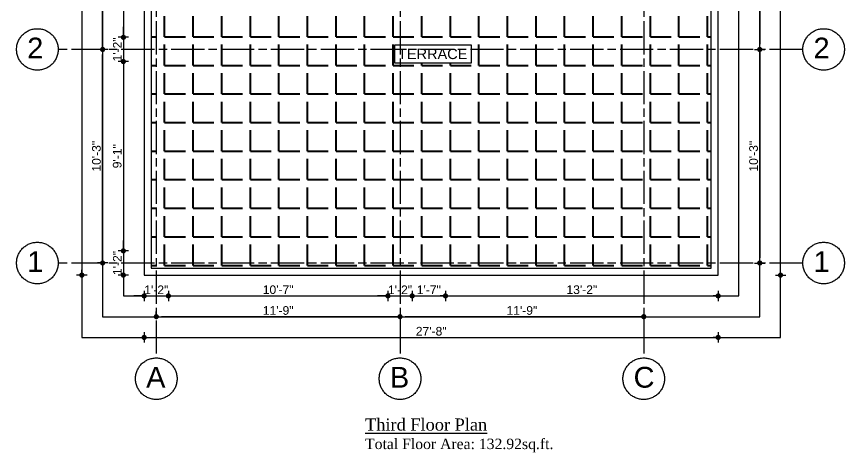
# Model space of a CAD drawing. Header units: inches. Extents: x 115570 to 265311, y 61168 to 314550.
# Drawn here: x 143061.5 to 143539.6, y 70700.6 to 70952.3 of the extents above; entities that cross this region are included whole.
import ezdxf

# ---------------------------------------------------------------- set-up
doc = ezdxf.new("R2010")
doc.units = ezdxf.units.IN
doc.header["$MEASUREMENT"] = 0
doc.linetypes.add('ACAD_ISO08W100', pattern=[36, 24, -3, 6, -3])
doc.layers.get('0').update_dxf_attribs({"lineweight": 25})
doc.layers.add('0 wall', color=7, linetype='Continuous', lineweight=40)
doc.layers.add('0_center line', color=4, linetype='ACAD_ISO08W100', transparency=0.5)
doc.styles.add('arial.', font='arial.ttf')
doc.styles.get("Standard").update_dxf_attribs({"font": 'arial.ttf'})
doc.dimstyles.new('interior dimension', dxfattribs={"dimscale": 0, "dimtxt": 5, "dimasz": 3, "dimexe": 3, "dimexo": 3, "dimgap": 1, "dimtad": 1, "dimdec": 0, "dimrnd": 0.25, "dimzin": 3, "dimdsep": 46, "dimlunit": 4, "dimtxsty": 'arial.', "dimblk": 'DOT', "dimcen": 3, "dimdle": 6, "dimclrd": 4, "dimclre": 256, "dimclrt": 7, "dimazin": 0, "dimtfac": 1, "dimtdec": 0, "dimtix": 1, "dimtmove": 2, "dimatfit": 3, "dimfxl": 3, "dimfxlon": 1, "dimtolj": 1, "dimtzin": 0, "dimlwd": -1, "dimlwe": -1, "dimarcsym": 0})

# ---------------------------------------------------------------- blocks, each defined once
blk = doc.blocks.new('_Dot')
at = {"color": 0, "linetype": 'ByBlock', "lineweight": -2}
blk.add_line((-0.5, 0), (-1, 0), dxfattribs=at)
at = {"color": 0, "linetype": 'ByBlock', "const_width": 0.5}
blk.add_lwpolyline([(-0.25, 0, 1), (0.25, 0, 1)], format="xyb", close=True, dxfattribs=at)
blk = doc.blocks.new('*D243')
at = {"transparency": 16777216}
for p, q in [((143487.66, 71029.34), (143493.66, 71029.34)), ((143487.66, 70933.34), (143493.66, 70933.34))]:
    blk.add_line(p, q, dxfattribs=at)
at = {"color": 4, "transparency": 16777216}
blk.add_line((143490.66, 71026.34), (143490.66, 70936.34), dxfattribs=at)
at = {"layer": 'Defpoints', "color": 0, "transparency": 16777216}
for p in [(143466.66, 71029.34), (143466.66, 70933.34), (143490.66, 70933.34)]:
    blk.add_point(p, dxfattribs=at)
at = {"color": 4, "transparency": 16777216, "xscale": 3, "yscale": 3, "zscale": 3}
for p, rotation in [((143490.66, 71029.34), 90), ((143490.66, 70933.34), 270)]:
    blk.add_blockref('_Dot', p, dxfattribs=dict(at, rotation=rotation))
at = {"color": 7, "transparency": 16777216, "insert": (143487.11, 70981.34), "char_height": 5, "attachment_point": 5, "rotation": 90, "style": 'arial.'}
blk.add_mtext('\\A1;8\'-0"', dxfattribs=at)
blk = doc.blocks.new('*D244')
at = {"transparency": 16777216}
for p, q in [((143487.66, 70933.34), (143493.66, 70933.34)), ((143487.66, 70810), (143493.66, 70810))]:
    blk.add_line(p, q, dxfattribs=at)
at = {"color": 4, "transparency": 16777216}
blk.add_line((143490.66, 70930.34), (143490.66, 70813), dxfattribs=at)
at = {"layer": 'Defpoints', "color": 0, "transparency": 16777216}
for p in [(143466.66, 70933.34), (143466.66, 70810), (143490.66, 70810)]:
    blk.add_point(p, dxfattribs=at)
at = {"color": 4, "transparency": 16777216, "xscale": 3, "yscale": 3, "zscale": 3}
for p, rotation in [((143490.66, 70933.34), 90), ((143490.66, 70810), 270)]:
    blk.add_blockref('_Dot', p, dxfattribs=dict(at, rotation=rotation))
at = {"color": 7, "transparency": 16777216, "insert": (143487.11, 70871.67), "char_height": 5, "attachment_point": 5, "rotation": 90, "style": 'arial.'}
blk.add_mtext('\\A1;10\'-3"', dxfattribs=at)
blk = doc.blocks.new('*D245')
at = {"transparency": 16777216}
for p, q in [((143499.66, 71132.34), (143505.66, 71132.34)), ((143499.66, 70803), (143505.66, 70803))]:
    blk.add_line(p, q, dxfattribs=at)
at = {"color": 4, "transparency": 16777216}
blk.add_line((143502.66, 70806), (143502.66, 71129.34), dxfattribs=at)
at = {"layer": 'Defpoints', "color": 0, "transparency": 16777216}
for p in [(143466.66, 71132.34), (143502.66, 71132.34), (143466.66, 70803)]:
    blk.add_point(p, dxfattribs=at)
at = {"color": 4, "transparency": 16777216, "xscale": 3, "yscale": 3, "zscale": 3}
for p, rotation in [((143502.66, 71132.34), 90), ((143502.66, 70803), 270)]:
    blk.add_blockref('_Dot', p, dxfattribs=dict(at, rotation=rotation))
at = {"color": 7, "transparency": 16777216, "insert": (143499.11, 70967.67), "char_height": 5, "attachment_point": 5, "rotation": 90, "style": 'arial.'}
blk.add_mtext('\\A1;27\'-5"', dxfattribs=at)
blk = doc.blocks.new('*D246')
at = {"transparency": 16777216}
for p, q in [((143135.17, 70794.01), (143135.17, 70788.01)), ((143149.17, 70794.01), (143149.17, 70788.01))]:
    blk.add_line(p, q, dxfattribs=at)
at = {"color": 4, "transparency": 16777216}
for p, q in [((143132.17, 70791.01), (143129.17, 70791.01)), ((143135.17, 70791.01), (143149.17, 70791.01)), ((143152.17, 70791.01), (143155.17, 70791.01))]:
    blk.add_line(p, q, dxfattribs=at)
at = {"layer": 'Defpoints', "color": 0, "transparency": 16777216}
for p in [(143135.17, 71022.34), (143149.17, 71022.34), (143149.17, 70791.01)]:
    blk.add_point(p, dxfattribs=at)
at = {"color": 4, "transparency": 16777216, "xscale": 3, "yscale": 3, "zscale": 3}
blk.add_blockref('_Dot', (143135.17, 70791.01), dxfattribs=at)
at = {"color": 4, "transparency": 16777216, "xscale": 3, "yscale": 3, "zscale": 3, "rotation": 180}
blk.add_blockref('_Dot', (143149.17, 70791.01), dxfattribs=at)
at = {"color": 7, "transparency": 16777216, "insert": (143142.17, 70794.52), "char_height": 5, "attachment_point": 5, "style": 'arial.'}
blk.add_mtext('\\A1;1\'-2"', dxfattribs=at)
blk = doc.blocks.new('*D247')
at = {"transparency": 16777216}
for p, q in [((143149.17, 70794.01), (143149.17, 70788.01)), ((143275.92, 70794.01), (143275.92, 70788.01))]:
    blk.add_line(p, q, dxfattribs=at)
at = {"color": 4, "transparency": 16777216}
blk.add_line((143152.17, 70791.01), (143272.92, 70791.01), dxfattribs=at)
at = {"layer": 'Defpoints', "color": 0, "transparency": 16777216}
for p in [(143149.17, 71022.34), (143275.92, 71022.34), (143275.92, 70791.01)]:
    blk.add_point(p, dxfattribs=at)
at = {"color": 4, "transparency": 16777216, "xscale": 3, "yscale": 3, "zscale": 3, "rotation": 180}
blk.add_blockref('_Dot', (143149.17, 70791.01), dxfattribs=at)
at = {"color": 4, "transparency": 16777216, "xscale": 3, "yscale": 3, "zscale": 3}
blk.add_blockref('_Dot', (143275.92, 70791.01), dxfattribs=at)
at = {"color": 7, "transparency": 16777216, "insert": (143212.54, 70794.56), "char_height": 5, "attachment_point": 5, "style": 'arial.'}
blk.add_mtext('\\A1;10\'-7"', dxfattribs=at)
blk = doc.blocks.new('*D248')
at = {"transparency": 16777216}
for p, q in [((143275.92, 70794.01), (143275.92, 70788.01)), ((143289.92, 70794.01), (143289.92, 70788.01))]:
    blk.add_line(p, q, dxfattribs=at)
at = {"color": 4, "transparency": 16777216}
for p, q in [((143272.92, 70791.01), (143269.92, 70791.01)), ((143275.92, 70791.01), (143289.92, 70791.01)), ((143292.92, 70791.01), (143295.92, 70791.01))]:
    blk.add_line(p, q, dxfattribs=at)
at = {"layer": 'Defpoints', "color": 0, "transparency": 16777216}
for p in [(143275.92, 71022.34), (143289.92, 71022.34), (143289.92, 70791.01)]:
    blk.add_point(p, dxfattribs=at)
at = {"color": 4, "transparency": 16777216, "xscale": 3, "yscale": 3, "zscale": 3}
blk.add_blockref('_Dot', (143275.92, 70791.01), dxfattribs=at)
at = {"color": 4, "transparency": 16777216, "xscale": 3, "yscale": 3, "zscale": 3, "rotation": 180}
blk.add_blockref('_Dot', (143289.92, 70791.01), dxfattribs=at)
at = {"color": 7, "transparency": 16777216, "insert": (143282.92, 70794.52), "char_height": 5, "attachment_point": 5, "style": 'arial.'}
blk.add_mtext('\\A1;1\'-2"', dxfattribs=at)
blk = doc.blocks.new('*D249')
at = {"transparency": 16777216}
for p, q in [((143289.92, 70794.01), (143289.92, 70788.01)), ((143309.17, 70794.01), (143309.17, 70788.01))]:
    blk.add_line(p, q, dxfattribs=at)
at = {"color": 4, "transparency": 16777216}
blk.add_line((143292.92, 70791.01), (143306.17, 70791.01), dxfattribs=at)
at = {"layer": 'Defpoints', "color": 0, "transparency": 16777216}
for p in [(143309.17, 71032.34), (143289.92, 71022.34), (143309.17, 70791.01)]:
    blk.add_point(p, dxfattribs=at)
at = {"color": 4, "transparency": 16777216, "xscale": 3, "yscale": 3, "zscale": 3, "rotation": 180}
blk.add_blockref('_Dot', (143289.92, 70791.01), dxfattribs=at)
at = {"color": 4, "transparency": 16777216, "xscale": 3, "yscale": 3, "zscale": 3}
blk.add_blockref('_Dot', (143309.17, 70791.01), dxfattribs=at)
at = {"color": 7, "transparency": 16777216, "insert": (143299.54, 70794.52), "char_height": 5, "attachment_point": 5, "style": 'arial.'}
blk.add_mtext('\\A1;1\'-7"', dxfattribs=at)
blk = doc.blocks.new('*D250')
at = {"transparency": 16777216}
for p, q in [((143309.17, 70794.01), (143309.17, 70788.01)), ((143466.66, 70794.01), (143466.66, 70788.01))]:
    blk.add_line(p, q, dxfattribs=at)
at = {"color": 4, "transparency": 16777216}
blk.add_line((143312.17, 70791.01), (143463.66, 70791.01), dxfattribs=at)
at = {"layer": 'Defpoints', "color": 0, "transparency": 16777216}
for p in [(143309.17, 71032.34), (143466.66, 70803), (143466.66, 70791.01)]:
    blk.add_point(p, dxfattribs=at)
at = {"color": 4, "transparency": 16777216, "xscale": 3, "yscale": 3, "zscale": 3, "rotation": 180}
blk.add_blockref('_Dot', (143309.17, 70791.01), dxfattribs=at)
at = {"color": 4, "transparency": 16777216, "xscale": 3, "yscale": 3, "zscale": 3}
blk.add_blockref('_Dot', (143466.66, 70791.01), dxfattribs=at)
at = {"color": 7, "transparency": 16777216, "insert": (143387.92, 70794.56), "char_height": 5, "attachment_point": 5, "style": 'arial.'}
blk.add_mtext('\\A1;13\'-2"', dxfattribs=at)
blk = doc.blocks.new('*D251')
at = {"transparency": 16777216}
for p, q in [((143282.91, 70782.01), (143282.91, 70776.01)), ((143423.66, 70782.01), (143423.66, 70776.01))]:
    blk.add_line(p, q, dxfattribs=at)
at = {"color": 4, "transparency": 16777216}
blk.add_line((143420.66, 70779.01), (143285.91, 70779.01), dxfattribs=at)
at = {"layer": 'Defpoints', "color": 0, "transparency": 16777216}
for p in [(143282.91, 70803), (143423.66, 70803), (143282.91, 70779.01)]:
    blk.add_point(p, dxfattribs=at)
at = {"color": 4, "transparency": 16777216, "xscale": 3, "yscale": 3, "zscale": 3, "rotation": 180}
blk.add_blockref('_Dot', (143282.91, 70779.01), dxfattribs=at)
at = {"color": 4, "transparency": 16777216, "xscale": 3, "yscale": 3, "zscale": 3}
blk.add_blockref('_Dot', (143423.66, 70779.01), dxfattribs=at)
at = {"color": 7, "transparency": 16777216, "insert": (143353.29, 70782.56), "char_height": 5, "attachment_point": 5, "style": 'arial.'}
blk.add_mtext('\\A1;11\'-9"', dxfattribs=at)
blk = doc.blocks.new('*D252')
at = {"transparency": 16777216}
for p, q in [((143142.17, 70779.01), (143142.17, 70782.01)), ((143282.91, 70782.01), (143282.91, 70776.01))]:
    blk.add_line(p, q, dxfattribs=at)
at = {"color": 4, "transparency": 16777216}
blk.add_line((143279.91, 70779.01), (143145.17, 70779.01), dxfattribs=at)
at = {"layer": 'Defpoints', "color": 0, "transparency": 16777216}
for p in [(143282.91, 70803), (143142.17, 70779.01), (143142.17, 70779.01)]:
    blk.add_point(p, dxfattribs=at)
at = {"color": 4, "transparency": 16777216, "xscale": 3, "yscale": 3, "zscale": 3, "rotation": 180}
blk.add_blockref('_Dot', (143142.17, 70779.01), dxfattribs=at)
at = {"color": 4, "transparency": 16777216, "xscale": 3, "yscale": 3, "zscale": 3}
blk.add_blockref('_Dot', (143282.91, 70779.01), dxfattribs=at)
at = {"color": 7, "transparency": 16777216, "insert": (143212.54, 70782.56), "char_height": 5, "attachment_point": 5, "style": 'arial.'}
blk.add_mtext('\\A1;11\'-9"', dxfattribs=at)
blk = doc.blocks.new('*D253')
at = {"transparency": 16777216}
for p, q in [((143135.17, 70770.01), (143135.17, 70764.01)), ((143466.66, 70770.01), (143466.66, 70764.01))]:
    blk.add_line(p, q, dxfattribs=at)
at = {"color": 4, "transparency": 16777216}
blk.add_line((143138.17, 70767.01), (143463.66, 70767.01), dxfattribs=at)
at = {"layer": 'Defpoints', "color": 0, "transparency": 16777216}
for p in [(143135.17, 71022.34), (143466.66, 70803), (143466.66, 70767.01)]:
    blk.add_point(p, dxfattribs=at)
at = {"color": 4, "transparency": 16777216, "xscale": 3, "yscale": 3, "zscale": 3, "rotation": 180}
blk.add_blockref('_Dot', (143135.17, 70767.01), dxfattribs=at)
at = {"color": 4, "transparency": 16777216, "xscale": 3, "yscale": 3, "zscale": 3}
blk.add_blockref('_Dot', (143466.66, 70767.01), dxfattribs=at)
at = {"color": 7, "transparency": 16777216, "insert": (143300.92, 70770.56), "char_height": 5, "attachment_point": 5, "style": 'arial.'}
blk.add_mtext('\\A1;27\'-8"', dxfattribs=at)
blk = doc.blocks.new('*D256')
at = {"transparency": 16777216}
for p, q in [((143126.17, 71022.34), (143120.17, 71022.34)), ((143126.17, 70940.34), (143120.17, 70940.34))]:
    blk.add_line(p, q, dxfattribs=at)
at = {"color": 4, "transparency": 16777216}
blk.add_line((143123.17, 71019.34), (143123.17, 70943.34), dxfattribs=at)
at = {"layer": 'Defpoints', "color": 0, "transparency": 16777216}
for p in [(143135.17, 71022.34), (143123.17, 70940.34), (143135.17, 70940.34)]:
    blk.add_point(p, dxfattribs=at)
at = {"color": 4, "transparency": 16777216, "xscale": 3, "yscale": 3, "zscale": 3}
for p, rotation in [((143123.17, 71022.34), 90), ((143123.17, 70940.34), 270)]:
    blk.add_blockref('_Dot', p, dxfattribs=dict(at, rotation=rotation))
at = {"color": 7, "transparency": 16777216, "insert": (143119.61, 70981.34), "char_height": 5, "attachment_point": 5, "rotation": 90, "style": 'arial.'}
blk.add_mtext('\\A1;6\'-10"', dxfattribs=at)
blk = doc.blocks.new('*D257')
at = {"color": 4, "transparency": 16777216}
for p, q in [((143123.17, 70943.34), (143123.17, 70946.34)), ((143123.17, 70940.34), (143123.17, 70926.34)), ((143123.17, 70923.34), (143123.17, 70920.34))]:
    blk.add_line(p, q, dxfattribs=at)
at = {"transparency": 16777216}
for p, q in [((143126.17, 70940.34), (143120.17, 70940.34)), ((143126.17, 70926.34), (143120.17, 70926.34))]:
    blk.add_line(p, q, dxfattribs=at)
at = {"layer": 'Defpoints', "color": 0, "transparency": 16777216}
for p in [(143135.17, 70940.34), (143123.17, 70926.34), (143135.17, 70926.34)]:
    blk.add_point(p, dxfattribs=at)
at = {"color": 4, "transparency": 16777216, "xscale": 3, "yscale": 3, "zscale": 3}
for p, rotation in [((143123.17, 70940.34), 270), ((143123.17, 70926.34), 90)]:
    blk.add_blockref('_Dot', p, dxfattribs=dict(at, rotation=rotation))
at = {"color": 7, "transparency": 16777216, "insert": (143119.66, 70933.34), "char_height": 5, "attachment_point": 5, "rotation": 90, "style": 'arial.'}
blk.add_mtext('\\A1;1\'-2"', dxfattribs=at)
blk = doc.blocks.new('*D258')
at = {"transparency": 16777216}
for p, q in [((143126.17, 70926.34), (143120.17, 70926.34)), ((143126.17, 70817.01), (143120.17, 70817.01))]:
    blk.add_line(p, q, dxfattribs=at)
at = {"color": 4, "transparency": 16777216}
blk.add_line((143123.17, 70923.34), (143123.17, 70820.01), dxfattribs=at)
at = {"layer": 'Defpoints', "color": 0, "transparency": 16777216}
for p in [(143135.17, 70926.34), (143123.17, 70817.01), (143135.17, 70817.01)]:
    blk.add_point(p, dxfattribs=at)
at = {"color": 4, "transparency": 16777216, "xscale": 3, "yscale": 3, "zscale": 3}
for p, rotation in [((143123.17, 70926.34), 90), ((143123.17, 70817.01), 270)]:
    blk.add_blockref('_Dot', p, dxfattribs=dict(at, rotation=rotation))
at = {"color": 7, "transparency": 16777216, "insert": (143119.61, 70871.67), "char_height": 5, "attachment_point": 5, "rotation": 90, "style": 'arial.'}
blk.add_mtext('\\A1;9\'-1"', dxfattribs=at)
blk = doc.blocks.new('*D259')
at = {"color": 4, "transparency": 16777216}
for p, q in [((143123.17, 70820.01), (143123.17, 70823.01)), ((143123.17, 70817.01), (143123.17, 70803.01)), ((143123.17, 70800.01), (143123.17, 70797.01))]:
    blk.add_line(p, q, dxfattribs=at)
at = {"transparency": 16777216}
for p, q in [((143126.17, 70817.01), (143120.17, 70817.01)), ((143126.17, 70803.01), (143120.17, 70803.01))]:
    blk.add_line(p, q, dxfattribs=at)
at = {"layer": 'Defpoints', "color": 0, "transparency": 16777216}
for p in [(143135.17, 70817.01), (143123.17, 70803.01), (143135.17, 70803.01)]:
    blk.add_point(p, dxfattribs=at)
at = {"color": 4, "transparency": 16777216, "xscale": 3, "yscale": 3, "zscale": 3}
for p, rotation in [((143123.17, 70817.01), 270), ((143123.17, 70803.01), 90)]:
    blk.add_blockref('_Dot', p, dxfattribs=dict(at, rotation=rotation))
at = {"color": 7, "transparency": 16777216, "insert": (143119.66, 70810.01), "char_height": 5, "attachment_point": 5, "rotation": 90, "style": 'arial.'}
blk.add_mtext('\\A1;1\'-2"', dxfattribs=at)
blk = doc.blocks.new('*D260')
at = {"transparency": 16777216}
for p, q in [((143114.17, 70933.34), (143108.17, 70933.34)), ((143114.17, 70810.01), (143108.17, 70810.01))]:
    blk.add_line(p, q, dxfattribs=at)
at = {"color": 4, "transparency": 16777216}
blk.add_line((143111.17, 70813.01), (143111.17, 70930.34), dxfattribs=at)
at = {"layer": 'Defpoints', "color": 0, "transparency": 16777216}
for p in [(143111.17, 70933.34), (143135.17, 70933.34), (143135.17, 70810.01)]:
    blk.add_point(p, dxfattribs=at)
at = {"color": 4, "transparency": 16777216, "xscale": 3, "yscale": 3, "zscale": 3}
for p, rotation in [((143111.17, 70933.34), 90), ((143111.17, 70810.01), 270)]:
    blk.add_blockref('_Dot', p, dxfattribs=dict(at, rotation=rotation))
at = {"color": 7, "transparency": 16777216, "insert": (143107.61, 70871.67), "char_height": 5, "attachment_point": 5, "rotation": 90, "style": 'arial.'}
blk.add_mtext('\\A1;10\'-3"', dxfattribs=at)
blk = doc.blocks.new('*D261')
at = {"transparency": 16777216}
for p, q in [((143114.17, 71029.34), (143108.17, 71029.34)), ((143114.17, 70933.34), (143108.17, 70933.34))]:
    blk.add_line(p, q, dxfattribs=at)
at = {"color": 4, "transparency": 16777216}
blk.add_line((143111.17, 70936.34), (143111.17, 71026.34), dxfattribs=at)
at = {"layer": 'Defpoints', "color": 0, "transparency": 16777216}
for p in [(143111.17, 71029.34), (143135.17, 71029.34), (143135.17, 70933.34)]:
    blk.add_point(p, dxfattribs=at)
at = {"color": 4, "transparency": 16777216, "xscale": 3, "yscale": 3, "zscale": 3}
for p, rotation in [((143111.17, 71029.34), 90), ((143111.17, 70933.34), 270)]:
    blk.add_blockref('_Dot', p, dxfattribs=dict(at, rotation=rotation))
at = {"color": 7, "transparency": 16777216, "insert": (143107.61, 70981.34), "char_height": 5, "attachment_point": 5, "rotation": 90, "style": 'arial.'}
blk.add_mtext('\\A1;8\'-0"', dxfattribs=at)
blk = doc.blocks.new('*D263')
at = {"transparency": 16777216}
for p, q in [((143102.17, 71132.34), (143096.17, 71132.34)), ((143102.17, 70803.01), (143096.17, 70803.01))]:
    blk.add_line(p, q, dxfattribs=at)
at = {"color": 4, "transparency": 16777216}
blk.add_line((143099.17, 71129.34), (143099.17, 70806.01), dxfattribs=at)
at = {"layer": 'Defpoints', "color": 0, "transparency": 16777216}
for p in [(143135.17, 71132.34), (143099.17, 70803.01), (143135.17, 70803.01)]:
    blk.add_point(p, dxfattribs=at)
at = {"color": 4, "transparency": 16777216, "xscale": 3, "yscale": 3, "zscale": 3}
for p, rotation in [((143099.17, 71132.34), 90), ((143099.17, 70803.01), 270)]:
    blk.add_blockref('_Dot', p, dxfattribs=dict(at, rotation=rotation))
at = {"color": 7, "transparency": 16777216, "insert": (143095.61, 70967.67), "char_height": 5, "attachment_point": 5, "rotation": 90, "style": 'arial.'}
blk.add_mtext('\\A1;27\'-5"', dxfattribs=at)

msp = doc.modelspace()

# ---------------------------------------------------------------- hatches: boundary and pattern name
at = {"layer": '0 wall', "transparency": 33554534}
h = msp.add_hatch(dxfattribs=at)
h.set_pattern_fill('ANGLE', color=256, scale=60)
h.set_pattern_definition([(0, (34461.465, 36356.639), (0, 16.5), [12, -4.5]), (90, (34461.465, 36356.639), (-16.5, 1e-15), [12, -4.5])])
h.paths.add_polyline_path([(143324.05, 70936.04), (143324.05, 70925.47), (143279.93, 70925.47), (143279.93, 70936.04)])
h.paths.add_polyline_path([(143462.66, 71128.34), (143309.17, 71128.34), (143309.17, 71066.34), (143309.17, 71036.34), (143309.17, 71032.34), (143289.92, 71032.34), (143289.92, 71022.34), (143275.92, 71022.34), (143275.92, 71027.34), (143149.17, 71027.34), (143149.17, 71022.34), (143139.17, 71022.34), (143139.17, 70807), (143462.66, 70807)])

# ---------------------------------------------------------------- linework, layer by layer
msp.add_line((143466.66, 70803), (143466.66, 71132.34))
at = {"transparency": 33554508}
for points in [[(143099.17, 70767.01), (143502.66, 70767.01), (143502.66, 71168.34), (143099.17, 71168.34)], [(143111.17, 70779.01), (143490.66, 70779.01), (143490.66, 71156.34), (143111.17, 71156.34)], [(143123.17, 70791.01), (143478.66, 70791.01), (143478.66, 71144.34), (143123.17, 71144.34)]]:
    msp.add_lwpolyline(points, close=True, dxfattribs=at)
at = {"transparency": 33554687}
for points in [[(143139.17, 71022.34), (143139.17, 70807), (143462.66, 70807), (143462.66, 71128.34)], [(143135.17, 71022.34), (143135.17, 70803), (143466.66, 70803)]]:
    msp.add_lwpolyline(points, dxfattribs=at)
msp.add_lwpolyline([(143279.93, 70936.04), (143324.05, 70936.04), (143324.05, 70925.47), (143279.93, 70925.47)], close=True)
at = {"layer": '0_center line', "ltscale": 0.8, "transparency": 33554559}
for p, q in [((143142.17, 71180.09), (143142.17, 70755.19)), ((143282.91, 71180.09), (143282.91, 70755.19)), ((143423.66, 71180.09), (143423.66, 70755.19)), ((143515.56, 70933.34), (143085.47, 70933.34)), ((143515.56, 70810), (143085.47, 70810))]:
    msp.add_line(p, q, dxfattribs=at)
at = {"layer": '0_center line', "ltscale": 100, "transparency": 33554687}
for centre in [(143073.47, 70933.34), (143527.56, 70933.34), (143073.47, 70810), (143527.56, 70810), (143142.17, 70743.19), (143282.91, 70743.19), (143423.66, 70743.19)]:
    msp.add_circle(centre, 12, dxfattribs=at)

# ---------------------------------------------------------------- texts
at = {"insert": (143301.79, 70933.78), "char_height": 6, "attachment_point": 2}
msp.add_mtext('TERRACE', dxfattribs=at)
at = {"ltscale": 100, "transparency": 33554687, "insert": (143262.75, 70720.21), "char_height": 6, "attachment_point": 1}
msp.add_mtext_dynamic_manual_height_columns('{\\fTimes New Roman|b0|i0|c0|p18;\\H1.16667x;\\LThird Floor Plan\\P\\H0.85714x;\\lTotal Floor Area: 132.92sq.ft.}', width=234.2886, gutter_width=148.67, heights=[31.46], dxfattribs=at)
at = {"layer": '0_center line', "ltscale": 100, "transparency": 33554687}
for s, p in [('2', (143067.6, 70928.17)), ('2', (143521.69, 70928.17)), ('1', (143067.6, 70804.83)), ('1', (143521.69, 70804.83)), ('A', (143136.3, 70738.01)), ('B', (143277.04, 70738.01)), ('C', (143417.79, 70738.01))]:
    msp.add_text(s, height=12, rotation=359.9287, dxfattribs=at).set_placement(p)

# ---------------------------------------------------------------- dimensions: what is measured, and where the dimension line sits
for base, p1, p2, picture, middle in [((143099.17, 70803.01), (143135.17, 71132.34), (143135.17, 70803.01), '*D263', (143095.61, 70967.67)), ((143502.66, 71132.34), (143466.66, 70803), (143466.66, 71132.34), '*D245', (143499.11, 70967.67)), ((143111.17, 71029.34), (143135.17, 70933.34), (143135.17, 71029.34), '*D261', (143107.61, 70981.34)), ((143490.66, 70933.34), (143466.66, 71029.34), (143466.66, 70933.34), '*D243', (143487.11, 70981.34)), ((143123.17, 70940.34), (143135.17, 71022.34), (143135.17, 70940.34), '*D256', (143119.61, 70981.34)), ((143123.17, 70926.34), (143135.17, 70940.34), (143135.17, 70926.34), '*D257', (143119.66, 70933.34)), ((143111.17, 70933.34), (143135.17, 70810.01), (143135.17, 70933.34), '*D260', (143107.61, 70871.67)), ((143490.66, 70810), (143466.66, 70933.34), (143466.66, 70810), '*D244', (143487.11, 70871.67)), ((143123.17, 70817.01), (143135.17, 70926.34), (143135.17, 70817.01), '*D258', (143119.61, 70871.67)), ((143123.17, 70803.01), (143135.17, 70817.01), (143135.17, 70803.01), '*D259', (143119.66, 70810.01))]:
    dim = msp.add_linear_dim(base=base, p1=p1, p2=p2, angle=90, dimstyle='interior dimension', override={"dimscale": 1})
    dim.commit()
    dim.dimension.update_dxf_attribs({"geometry": picture, "text_midpoint": middle})
for base, p1, p2, picture, middle in [((143309.17, 70791.01), (143289.92, 71022.34), (143309.17, 71032.34), '*D249', (143299.54, 70794.52)), ((143466.66, 70791.01), (143309.17, 71032.34), (143466.66, 70803), '*D250', (143387.92, 70794.56)), ((143149.17, 70791.01), (143135.17, 71022.34), (143149.17, 71022.34), '*D246', (143142.17, 70794.52)), ((143466.66, 70767.01), (143135.17, 71022.34), (143466.66, 70803), '*D253', (143300.92, 70770.56)), ((143275.92, 70791.01), (143149.17, 71022.34), (143275.92, 71022.34), '*D247', (143212.54, 70794.56)), ((143289.92, 70791.01), (143275.92, 71022.34), (143289.92, 71022.34), '*D248', (143282.92, 70794.52)), ((143142.17, 70779.01), (143282.91, 70803), (143142.17, 70779.01), '*D252', (143212.54, 70782.56)), ((143282.91, 70779.01), (143423.66, 70803), (143282.91, 70803), '*D251', (143353.29, 70782.56))]:
    dim = msp.add_linear_dim(base=base, p1=p1, p2=p2, dimstyle='interior dimension', override={"dimscale": 1})
    dim.commit()
    dim.dimension.update_dxf_attribs({"geometry": picture, "text_midpoint": middle})

doc.saveas('drawing.dxf')
